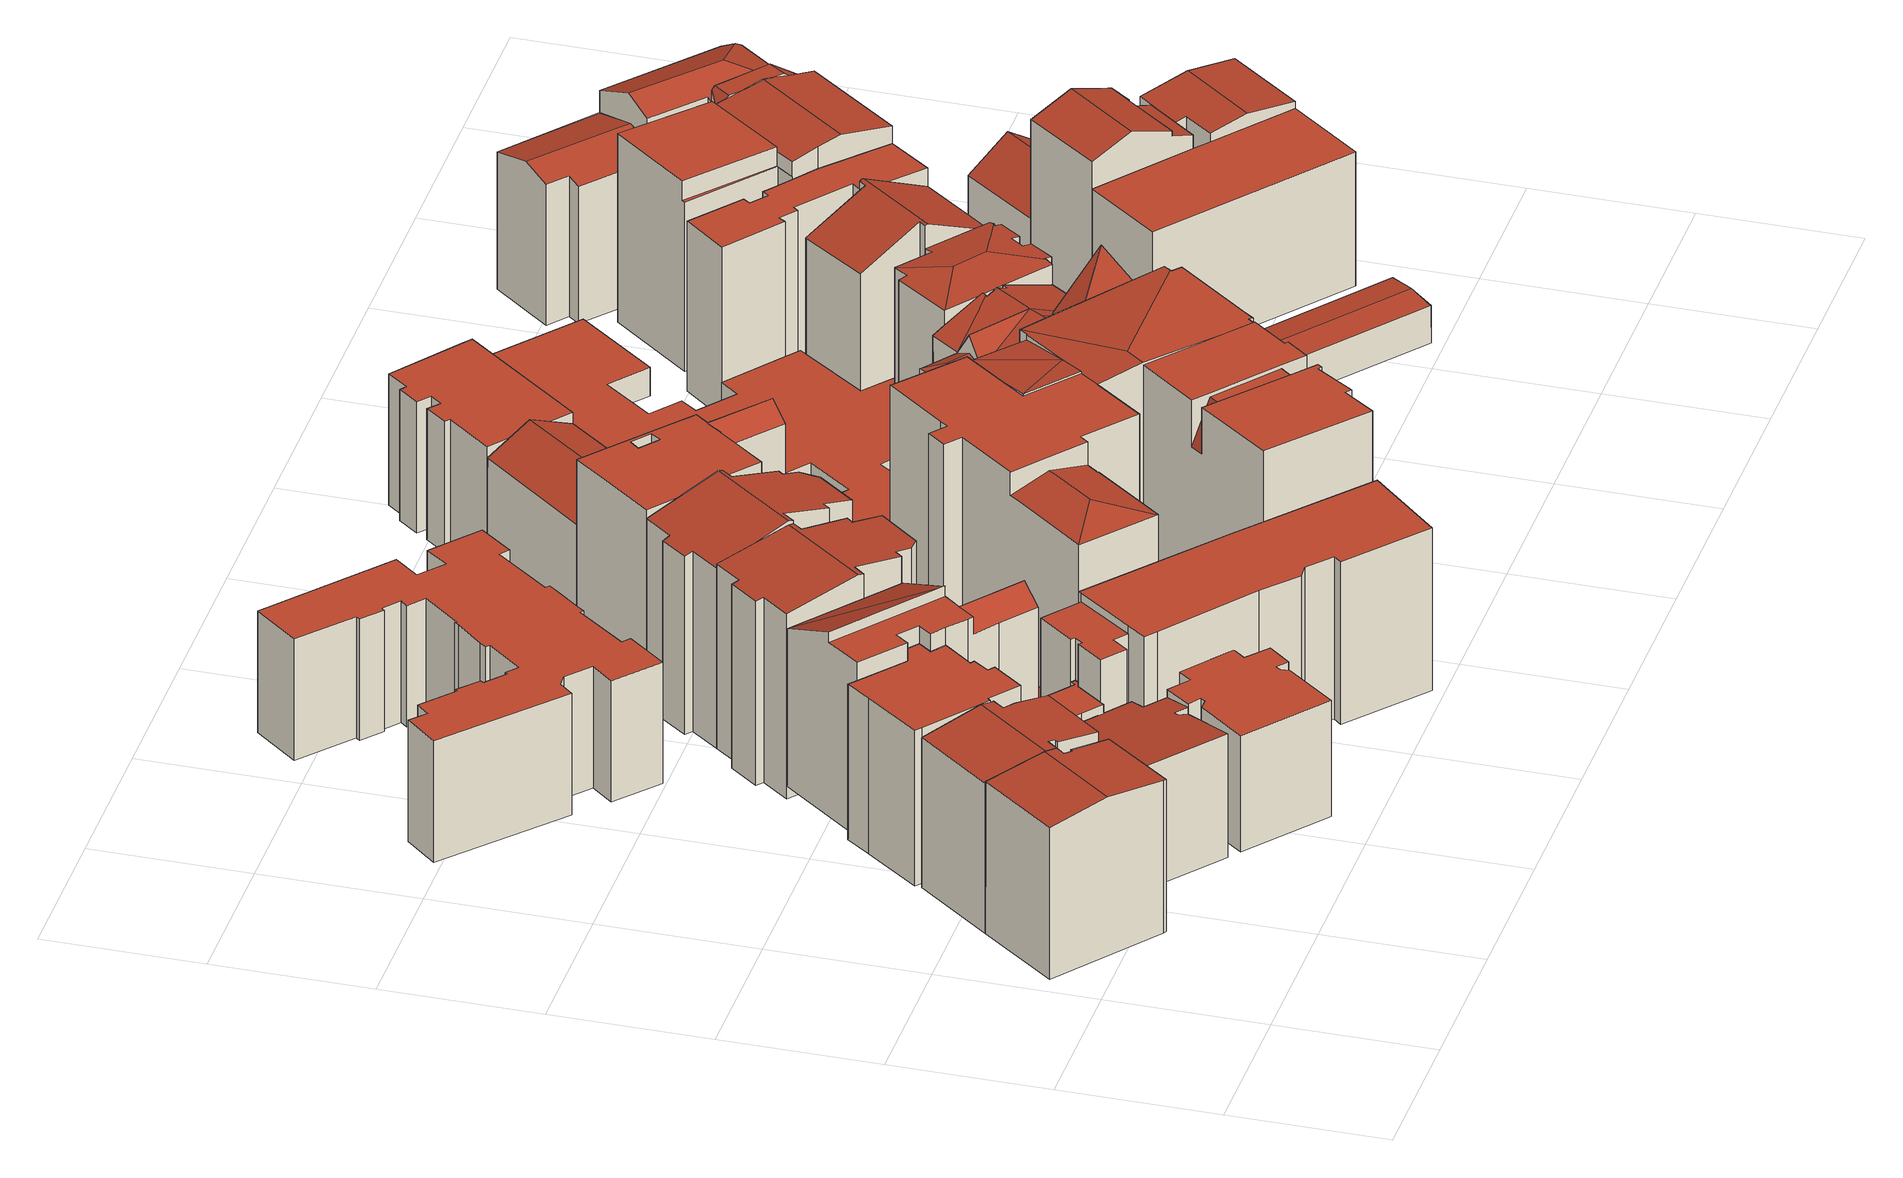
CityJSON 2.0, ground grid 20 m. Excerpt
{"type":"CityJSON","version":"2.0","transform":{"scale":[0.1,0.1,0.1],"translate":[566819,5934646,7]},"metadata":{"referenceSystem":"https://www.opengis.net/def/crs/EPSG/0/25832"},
"CityObjects":{
"building1":{"type":"Building","attributes":{"Gemeindeschluessel":"02000000","Geometrietyp2DReferenz":"3000","function":"31001_1010","roofType":"3100","measuredHeight":21.21,"storeysAboveGround":5},"geometry":[{"type":"MultiSurface","lod":"2","boundaries":[[[0,1,2,3]],[[3,2,4,5]],[[5,4,6,7]],[[7,6,8,9]],[[10,11,12,13,0,3,5,7,9]],[[14,1,0,13,15]],[[16,11,10,17]],[[17,10,9,8]],[[12,11,16,18,19]],[[15,13,12,19]],[[17,8,6,4,2,1,14,18,16]],[[15,19,18,14]]],"semantics":{"surfaces":[{"type":"WallSurface"},{"type":"GroundSurface"},{"type":"RoofSurface"}],"values":[0,0,0,0,1,0,0,0,0,0,2,2]}}]},
"building2":{"type":"Building","attributes":{"Gemeindeschluessel":"02000000","Geometrietyp2DReferenz":"3000","function":"31001_1010","roofType":"3100","measuredHeight":21.26,"storeysAboveGround":5},"geometry":[{"type":"MultiSurface","lod":"2","boundaries":[[[20,21,22,23]],[[1,24,25,26,27,28,29,30,31,32,21,20]],[[13,23,22,33]],[[34,32,31,35]],[[35,31,30,36]],[[36,30,29,37]],[[37,29,28,38]],[[38,28,27,39]],[[39,27,26,40]],[[40,26,25,41]],[[41,25,24,42]],[[42,24,1,0]],[[0,1,20,23,13]],[[33,22,21,32,34]],[[33,34,35,36,37,38,39,40,41,42,0,13]]],"semantics":{"surfaces":[{"type":"RoofSurface"},{"type":"WallSurface"},{"type":"GroundSurface"}],"values":[0,0,1,1,1,1,1,1,1,1,1,1,1,1,2]}}]},
"building3":{"type":"Building","attributes":{"Gemeindeschluessel":"02000000","Geometrietyp2DReferenz":"3000","function":"31001_1010","roofType":"1000","measuredHeight":20.86,"storeysAboveGround":4},"geometry":[{"type":"MultiSurface","lod":"2","boundaries":[[[43,44,45,46]],[[46,45,47,48]],[[48,47,49,50]],[[50,49,51,52]],[[52,51,53,54]],[[54,53,55,56]],[[56,55,57,58]],[[58,57,59,60]],[[60,59,61,62]],[[62,61,63,64]],[[64,63,65,66]],[[66,65,67,68]],[[68,67,69,70]],[[71,72,73,74]],[[70,69,72,71]],[[44,43,75,76]],[[76,75,74,73]],[[74,75,43,46,48,50,52,54,56,58,60,62,64,66,68,70,71]],[[76,73,72,69,67,65,63,61,59,57,55,53,51,49,47,45,44]]],"semantics":{"surfaces":[{"type":"WallSurface"},{"type":"GroundSurface"},{"type":"RoofSurface"}],"values":[0,0,0,0,0,0,0,0,0,0,0,0,0,0,0,0,0,1,2]}}]},
"building4":{"type":"Building","attributes":{"Gemeindeschluessel":"02000000","Geometrietyp2DReferenz":"3000","function":"31001_1010","roofType":"1000","measuredHeight":16.61,"storeysAboveGround":3},"geometry":[{"type":"MultiSurface","lod":"2","boundaries":[[[77,78,79,80,81,82,83,84,85,86,87,88,89,90,91,92]],[[93,94,95,96,97,98,99,100,101,102,103,104,105,106,107,108]],[[101,84,83,102]],[[102,83,82,103]],[[103,82,81,104]],[[104,81,80,105]],[[105,80,79,106]],[[106,79,78,107]],[[107,78,77,108]],[[93,92,91,94]],[[94,91,90,95]],[[95,90,89,96]],[[96,89,88,97]],[[97,88,87,98]],[[98,87,86,99]],[[99,86,85,100]],[[100,85,84,101]],[[93,108,77,92]]],"semantics":{"surfaces":[{"type":"RoofSurface"},{"type":"GroundSurface"},{"type":"WallSurface"}],"values":[0,1,2,2,2,2,2,2,2,2,2,2,2,2,2,2,2,2]}}]},
"building5":{"type":"Building","attributes":{"Gemeindeschluessel":"02000000","Geometrietyp2DReferenz":"3000","function":"31001_1010","roofType":"1000","measuredHeight":14.3,"storeysAboveGround":6},"geometry":[{"type":"MultiSurface","lod":"2","boundaries":[[[109,110,111,66]],[[66,111,112,64]],[[64,112,113,114]],[[114,113,115,116]],[[117,118,119,120]],[[120,119,121,122]],[[122,121,123,124]],[[124,123,110,109]],[[125,126,127,128]],[[128,127,118,117]],[[126,125,116,115]],[[116,125,128,117,120,122,124,109,66,64,114]],[[126,115,113,112,111,110,123,121,119,118,127]]],"semantics":{"surfaces":[{"type":"WallSurface"},{"type":"GroundSurface"},{"type":"RoofSurface"}],"values":[0,0,0,0,0,0,0,0,0,0,0,1,2]}}]},
"building6":{"type":"Building","attributes":{"Gemeindeschluessel":"02000000","Geometrietyp2DReferenz":"3000","function":"51009_1610","roofType":"1000","measuredHeight":17.44},"geometry":[{"type":"MultiSurface","lod":"2","boundaries":[[[129,130,131,132,133]],[[134,135,136,137,138]],[[138,137,130,129]],[[137,136,131,130]],[[136,135,132,131]],[[135,134,133,132]],[[134,138,129,133]]],"semantics":{"surfaces":[{"type":"GroundSurface"},{"type":"RoofSurface"},{"type":"WallSurface"}],"values":[0,1,2,2,2,2,2]}}]},
"building7":{"type":"Building","attributes":{"Gemeindeschluessel":"02000000","Geometrietyp2DReferenz":"3000","function":"31001_1010","roofType":"1000","measuredHeight":15.67,"storeysAboveGround":3},"geometry":[{"type":"MultiSurface","lod":"2","boundaries":[[[96,95,139,140,141,142,143,144,145,146,147,148,149,150,151,152,153]],[[154,155,156,157,158,159,160,161,162,163,164,165,166,167,168,169,170]],[[170,169,95,96]],[[169,168,139,95]],[[168,167,140,139]],[[167,166,141,140]],[[166,165,142,141]],[[165,164,143,142]],[[164,163,144,143]],[[163,162,145,144]],[[162,161,146,145]],[[161,160,147,146]],[[160,159,148,147]],[[159,158,149,148]],[[158,157,150,149]],[[157,156,151,150]],[[156,155,152,151]],[[155,154,153,152]],[[154,170,96,153]]],"semantics":{"surfaces":[{"type":"GroundSurface"},{"type":"RoofSurface"},{"type":"WallSurface"}],"values":[0,1,2,2,2,2,2,2,2,2,2,2,2,2,2,2,2,2,2]}}]},
"building8":{"type":"Building","attributes":{"Gemeindeschluessel":"02000000","Geometrietyp2DReferenz":"3000","function":"31001_1010","roofType":"2100","measuredHeight":24.71,"storeysAboveGround":6},"geometry":[{"type":"MultiSurface","lod":"2","boundaries":[[[171,172,173,174,175,176,177,178,179,180,181,182,183]],[[184,185,186,187,188]],[[186,185,189]],[[190,191,192,193,183,194]],[[192,195,196,171,193]],[[196,172,171]],[[183,182,194]],[[197,181,180,198]],[[198,180,179,199]],[[199,179,178,200]],[[200,178,177,201]],[[201,177,176,202]],[[202,176,175,203]],[[173,184,188,174]],[[204,191,190,205]],[[204,205,197,198,199,200,201,202,203,206,207,208,209]],[[208,207,189,185,184,173,172]],[[207,206,187,186,189]],[[204,209,195,192,191]],[[171,183,193]],[[197,205,190,194,182,181]],[[209,208,172,196,195]],[[206,203,175,174,188,187]]],"semantics":{"surfaces":[{"type":"RoofSurface"},{"type":"WallSurface"},{"type":"GroundSurface"}],"values":[0,0,0,0,0,1,1,1,1,1,1,1,1,1,1,2,1,1,1,1,1,1,1]}}]},
"building9":{"type":"Building","attributes":{"Gemeindeschluessel":"02000000","Geometrietyp2DReferenz":"3000","function":"31001_1010","roofType":"1000","measuredHeight":20.57,"storeysAboveGround":5},"geometry":[{"type":"MultiSurface","lod":"2","boundaries":[[[210,211,212,213,214,215,216,217,218,219]],[[220,221,222,223,224,225,226,227,228,229]],[[220,219,218,221]],[[221,218,217,222]],[[222,217,216,223]],[[223,216,215,224]],[[224,215,214,225]],[[225,214,213,226]],[[226,213,212,227]],[[227,212,211,228]],[[228,211,210,229]],[[229,210,219,220]]],"semantics":{"surfaces":[{"type":"RoofSurface"},{"type":"GroundSurface"},{"type":"WallSurface"}],"values":[0,1,2,2,2,2,2,2,2,2,2,2]}}]},
"building10":{"type":"Building","attributes":{"Gemeindeschluessel":"02000000","Geometrietyp2DReferenz":"3000","function":"31001_1010","roofType":"1000","measuredHeight":16.28,"storeysAboveGround":3},"geometry":[{"type":"MultiSurface","lod":"2","boundaries":[[[230,231,232,233,234,235,236,237,238,239,240,241,242,243,244,245,246,247,248,249,250,251,252,253,254,255,256,257,258,259,260,261,262,263,264,265,266,267,268,269,270,271,272,273,274,275,276]],[[277,278,279,280,281,282,283,284,285,286,287,288,289,290,291,292,293,294,295,296,297,298,299,300,301,302,303,304,305,306,307,308,309,310,311,312,313,314,315,316,317,318,319,320,321,322,323]],[[323,322,231,230]],[[322,321,232,231]],[[321,320,233,232]],[[320,319,234,233]],[[319,318,235,234]],[[318,317,236,235]],[[317,316,237,236]],[[316,315,238,237]],[[315,314,239,238]],[[314,313,240,239]],[[313,312,241,240]],[[312,311,242,241]],[[311,310,243,242]],[[310,309,244,243]],[[309,308,245,244]],[[308,307,246,245]],[[307,306,247,246]],[[306,305,248,247]],[[305,304,249,248]],[[304,303,250,249]],[[303,302,251,250]],[[302,301,252,251]],[[301,300,253,252]],[[300,299,254,253]],[[299,298,255,254]],[[298,297,256,255]],[[297,296,257,256]],[[296,295,258,257]],[[295,294,259,258]],[[294,293,260,259]],[[293,292,261,260]],[[292,291,262,261]],[[291,290,263,262]],[[290,289,264,263]],[[289,288,265,264]],[[288,287,266,265]],[[287,286,267,266]],[[286,285,268,267]],[[285,284,269,268]],[[284,283,270,269]],[[283,282,271,270]],[[282,281,272,271]],[[281,280,273,272]],[[280,279,274,273]],[[279,278,275,274]],[[278,277,276,275]],[[277,323,230,276]]],"semantics":{"surfaces":[{"type":"GroundSurface"},{"type":"RoofSurface"},{"type":"WallSurface"}],"values":[0,1,2,2,2,2,2,2,2,2,2,2,2,2,2,2,2,2,2,2,2,2,2,2,2,2,2,2,2,2,2,2,2,2,2,2,2,2,2,2,2,2,2,2,2,2,2,2,2]}}]},
"building11":{"type":"Building","attributes":{"Gemeindeschluessel":"02000000","Geometrietyp2DReferenz":"3000","function":"51009_1610","roofType":"1000","measuredHeight":5.76},"geometry":[{"type":"MultiSurface","lod":"2","boundaries":[[[324,325,326,327]],[[328,329,330,331]],[[325,332,333,329,328,334,326]],[[335,324,327,336]],[[337,331,330,338]],[[339,333,332,340]],[[335,336,341,337,338,339,340]],[[337,341,334,328,331]],[[339,338,330,329,333]],[[335,340,332,325,324]],[[341,336,327,326,334]]],"semantics":{"surfaces":[{"type":"RoofSurface"},{"type":"WallSurface"},{"type":"GroundSurface"}],"values":[0,0,0,1,1,1,2,1,1,1,1]}}]},
"building12":{"type":"Building","attributes":{"Gemeindeschluessel":"02000000","Geometrietyp2DReferenz":"3000","function":"31001_1010","roofType":"3100","measuredHeight":26.34,"storeysAboveGround":6},"geometry":[{"type":"MultiSurface","lod":"2","boundaries":[[[342,343,344,345]],[[345,344,346,347]],[[347,346,348,349]],[[350,351,352,353]],[[353,352,354,355]],[[355,354,356,357]],[[357,356,358,359]],[[359,358,360,361]],[[361,360,362,363]],[[363,362,364,365]],[[365,364,366,367]],[[368,369,342,345,347,349,370,371,350,353,355,357,359,361,363,365,367]],[[372,373,348,346,344,343,374,375]],[[366,364,362,360,358,356,354,352,351,376,372,375,377]],[[371,370,373,372,376]],[[369,368,377,375,374]],[[366,377,368,367]],[[376,351,350,371]],[[348,373,370,349]],[[374,343,342,369]]],"semantics":{"surfaces":[{"type":"WallSurface"},{"type":"GroundSurface"},{"type":"RoofSurface"}],"values":[0,0,0,0,0,0,0,0,0,0,0,1,2,2,0,0,0,0,0,0]}}]},
"building13":{"type":"Building","attributes":{"Gemeindeschluessel":"02000000","Geometrietyp2DReferenz":"3000","function":"31001_1120","roofType":"1000","measuredHeight":21.86,"storeysAboveGround":5},"geometry":[{"type":"MultiSurface","lod":"2","boundaries":[[[378,379,380,381]],[[381,380,382,383]],[[383,382,384,385]],[[385,384,386,387]],[[388,389,390,391]],[[391,390,392,393]],[[393,392,394,395]],[[395,394,396,397]],[[397,396,398,399]],[[400,401,379,378]],[[402,403,387,386]],[[399,398,401,400]],[[403,402,389,388]],[[403,388,391,393,395,397,399,400,378,381,383,385,387]],[[389,402,386,384,382,380,379,401,398,396,394,392,390]]],"semantics":{"surfaces":[{"type":"WallSurface"},{"type":"GroundSurface"},{"type":"RoofSurface"}],"values":[0,0,0,0,0,0,0,0,0,0,0,0,0,1,2]}}]},
"building14":{"type":"Building","attributes":{"Gemeindeschluessel":"02000000","Geometrietyp2DReferenz":"3000","function":"31001_1010","roofType":"3100","measuredHeight":26.78,"storeysAboveGround":6},"geometry":[{"type":"MultiSurface","lod":"2","boundaries":[[[404,405,406,407]],[[407,406,408,409]],[[409,408,410,411]],[[411,410,412,413]],[[414,415,416,417]],[[417,416,418,419]],[[419,418,420,421]],[[421,420,422,423]],[[423,422,424,425]],[[425,424,426,427]],[[427,426,428,429]],[[429,428,430,431]],[[431,430,432,433]],[[371,370,404,407,409,411,413,414,417,419,421,423,425,427,429,431,433]],[[370,371,434,435,436]],[[434,371,433,432]],[[414,413,412,437,415]],[[405,404,370,436]],[[435,434,432,430,428,426,424,422,420,418,416,415,437]],[[435,437,412,410,408,406,405,436]]],"semantics":{"surfaces":[{"type":"WallSurface"},{"type":"GroundSurface"},{"type":"RoofSurface"}],"values":[0,0,0,0,0,0,0,0,0,0,0,0,0,1,0,0,0,0,2,2]}}]},
"building15":{"type":"Building","attributes":{"Gemeindeschluessel":"02000000","Geometrietyp2DReferenz":"3000","function":"31001_1010","roofType":"1000","measuredHeight":24.28,"storeysAboveGround":6},"geometry":[{"type":"MultiSurface","lod":"2","boundaries":[[[438,439,440,441,442]],[[443,444,445,446]],[[446,445,447,448]],[[449,450,451,452]],[[452,451,453,454]],[[455,456,457]],[[441,458,442]],[[459,460,461,462]],[[463,464,460,459]],[[465,466,464,463]],[[462,461,466,465]],[[467,438,442,468]],[[469,470,471,472]],[[445,444,473,474,458,441,475,457,456,453,451,450,476,447],[460,464,466,461]],[[472,477,478,479,467,468,480,481,443,446,448,482,449,452,454,483,484,469],[459,462,465,463]],[[456,455,485,470,469,484,483,454,453]],[[477,472,471,486,487,478]],[[438,467,479,478,487,439]],[[440,457,475,441]],[[481,480,468,442,458,474,473]],[[481,473,444,443]],[[447,476,450,449,482,448]],[[439,487,486,471,470,485,455,457,440]]],"semantics":{"surfaces":[{"type":"RoofSurface"},{"type":"WallSurface"},{"type":"GroundSurface"}],"values":[0,1,1,1,1,1,1,1,1,1,1,1,1,0,2,1,1,1,1,1,1,1,0]}}]},
"building16":{"type":"Building","attributes":{"Gemeindeschluessel":"02000000","Geometrietyp2DReferenz":"3000","function":"31001_1120","roofType":"3200","measuredHeight":34.6,"storeysAboveGround":7},"geometry":[{"type":"MultiSurface","lod":"2","boundaries":[[[488,489,490]],[[491,492,493,494,495,496,497,498,499,500]],[[501,502,503]],[[504,505,506,507]],[[508,509,510,511,512,513,514,515,516,517]],[[518,519,505,504]],[[502,520,521]],[[522,523,519,518]],[[524,525,526,527,528]],[[529,530,531,532]],[[533,534,529,532]],[[529,535,536,537,538,539,530]],[[534,540,535,529]],[[541,542,543,544]],[[545,546,547,548]],[[548,547,549,550]],[[550,549,551,552]],[[552,551,553,554]],[[554,553,555,556]],[[557,558,559,560]],[[561,562,563,564]],[[564,563,565,566]],[[566,565,567,568]],[[568,567,569,570]],[[570,569,571,572]],[[572,571,573,574]],[[575,576,577,578]],[[578,577,579,580]],[[581,582,583]],[[584,495,494,585]],[[585,494,493,586]],[[586,493,492,587]],[[587,492,491,588]],[[589,503,583]],[[502,501,590]],[[590,501,503,589]],[[515,514,591]],[[592,513,512,593]],[[593,512,511,594]],[[502,595,520]],[[596,597,598,599]],[[600,601,602,603]],[[604,527,526,605]],[[524,532,531,525]],[[606,539,538,607]],[[607,538,537,608]],[[608,537,536,609]],[[610,611,612,613]],[[614,615,616,617]],[[617,616,618,619]],[[619,618,620,621]],[[621,620,622,623]],[[624,625,626,627,628,629,610,613,622,620,618,616,615,628,573,571,569,567,565,563,562,630,555,553,551,549,547,546,541,544]],[[631,632,633,634,625,624,544,543,488,490,635]],[[582,581,521,520,595,636,637,638,639,640,580,579]],[[600,641,642,643,644,540,534,533,645,646,601]],[[490,647,648,649,650,651,652,653,654,655,635]],[[656,657,658,659,612,611,590,589,583,582,579,577,576,660,661,559,558,651,650,649]],[[643,642,641,600,603,662,596,599,663,592,593,594,664,665,584,585,586,587,588,666,634,633,632,631,635,655,654,653,652,557,560,667,668,575,578,580,640,639,638,637,669,604,605,670,671,606,607,608,609,672,644],[621,623,673,674,675,676,677,678,679,545,548,550,552,554,556,680,561,564,566,568,570,572,574,681,614,617,619]],[[682,683,684,678,677,676,675,658,657]],[[674,673,623,622,613,612,659,658,675]],[[573,628,615,614,681,574]],[[500,499,507,506,517,516,629,628,627,626]],[[498,497,496,522,518,504,507,499]],[[584,665,664,594,511,510,523,522,496,495]],[[505,519,523,510,509,508,517,506]],[[636,685,528,527,604,669,637]],[[539,606,671,670,605,526,525,531,530]],[[535,540,644,672,609,536]],[[686,645,533,532,524,528,685]],[[596,662,603,602,687,597]],[[629,516,515,688,611,610]],[[592,663,599,598,591,514,513]],[[666,588,491,500,626,625,634]],[[661,660,576,575,668,667]],[[652,651,558,557]],[[661,667,560,559]],[[630,562,561,680,556,555]],[[689,682,657,656,649,648]],[[542,541,546,545,679,678,684]],[[646,645,686,685,690]],[[515,591,598,597,687,602,601,646,690,688]],[[688,690,685,636,595,502,590,611]],[[502,521,581,583,503]],[[488,543,542,684,683,682,689,691,489]],[[489,691,689,648,647,490]]],"semantics":{"surfaces":[{"type":"RoofSurface"},{"type":"WallSurface"},{"type":"GroundSurface"}],"values":[0,0,0,0,0,0,0,0,0,0,0,0,0,1,1,1,1,1,1,1,1,1,1,1,1,1,1,1,1,1,1,1,1,1,1,1,1,1,1,1,1,1,1,1,1,1,1,1,1,1,1,1,0,1,1,1,1,0,2,1,1,1,1,1,1,1,1,1,1,1,1,1,1,1,1,1,1,1,1,1,0,0,0,0,0,0]}}]},
"building17":{"type":"Building","attributes":{"Gemeindeschluessel":"02000000","Geometrietyp2DReferenz":"3000","function":"31001_1120","roofType":"3100","measuredHeight":18.81,"storeysAboveGround":5},"geometry":[{"type":"MultiSurface","lod":"2","boundaries":[[[692,693,694,695]],[[696,695,694,697,698]],[[699,693,692,700,701]],[[700,692,695,696]],[[697,694,693,699]],[[700,696,698,701]],[[697,699,701,698]]],"semantics":{"surfaces":[{"type":"GroundSurface"},{"type":"WallSurface"},{"type":"RoofSurface"}],"values":[0,1,1,1,1,2,2]}}]},
"building18":{"type":"Building","attributes":{"Gemeindeschluessel":"02000000","Geometrietyp2DReferenz":"3000","function":"31001_1120","roofType":"1000","measuredHeight":17.57,"storeysAboveGround":5},"geometry":[{"type":"MultiSurface","lod":"2","boundaries":[[[702,703,704,705]],[[702,706,707,703]],[[707,706,708,709]],[[709,708,710,711]],[[712,711,710,713]],[[712,713,714,715]],[[716,715,714,717]],[[718,719,716,717]],[[720,719,718,721]],[[720,721,722,723]],[[724,723,722,725]],[[726,727,724,725]],[[704,727,726,705]],[[702,705,726,725,722,721,718,717,714,713,710,708,706]],[[703,707,709,711,712,715,716,719,720,723,724,727,704]]],"semantics":{"surfaces":[{"type":"WallSurface"},{"type":"GroundSurface"},{"type":"RoofSurface"}],"values":[0,0,0,0,0,0,0,0,0,0,0,0,0,1,2]}}]},
"building19":{"type":"Building","attributes":{"Gemeindeschluessel":"02000000","Geometrietyp2DReferenz":"3000","function":"31001_1120","roofType":"1000","measuredHeight":3.88,"storeysAboveGround":5},"geometry":[{"type":"MultiSurface","lod":"2","boundaries":[[[728,729,730,731,732,733,734,735,736,737,738,739,740,741,742,743,744,745,746,747,748,749,750,751,752,753,754,755,756,757,758,759,760,761,762,763,764,765,766,767]],[[768,769,770,771,772,773,774,775,776,777,778,779,780,781,782,783,784,785,786,787,788,789,790,791,792,793,794,795,796,797,798,799,800,801,802,803,804,805,806,807]],[[807,806,729,728]],[[806,805,730,729]],[[805,804,731,730]],[[804,803,732,731]],[[803,802,733,732]],[[802,801,734,733]],[[801,800,735,734]],[[800,799,736,735]],[[799,798,737,736]],[[798,797,738,737]],[[797,796,739,738]],[[796,795,740,739]],[[795,794,741,740]],[[794,793,742,741]],[[793,792,743,742]],[[792,791,744,743]],[[791,790,745,744]],[[790,789,746,745]],[[789,788,747,746]],[[788,787,748,747]],[[787,786,749,748]],[[786,785,750,749]],[[785,784,751,750]],[[784,783,752,751]],[[783,782,753,752]],[[782,781,754,753]],[[781,780,755,754]],[[780,779,756,755]],[[779,778,757,756]],[[778,777,758,757]],[[777,776,759,758]],[[776,775,760,759]],[[775,774,761,760]],[[774,773,762,761]],[[773,772,763,762]],[[772,771,764,763]],[[771,770,765,764]],[[770,769,766,765]],[[769,768,767,766]],[[768,807,728,767]]],"semantics":{"surfaces":[{"type":"GroundSurface"},{"type":"RoofSurface"},{"type":"WallSurface"}],"values":[0,1,2,2,2,2,2,2,2,2,2,2,2,2,2,2,2,2,2,2,2,2,2,2,2,2,2,2,2,2,2,2,2,2,2,2,2,2,2,2,2,2]}}]},
"building20":{"type":"Building","attributes":{"Gemeindeschluessel":"02000000","Geometrietyp2DReferenz":"3000","function":"31001_1120","roofType":"3100","measuredHeight":20.55,"storeysAboveGround":4},"geometry":[{"type":"MultiSurface","lod":"2","boundaries":[[[808,809,810,811,812]],[[810,813,811]],[[814,815,808]],[[816,815,814]],[[817,818,819,820,821]],[[822,823,824,825,826,827,828]],[[826,814,827]],[[829,808,812,830]],[[831,832,833,834]],[[834,833,835,836]],[[837,820,819,838]],[[838,819,818,839]],[[840,825,824,841]],[[841,824,823,842]],[[842,823,822,843]],[[844,845,846,847]],[[847,846,848,849]],[[849,848,826,825,840]],[[850,851,852,830,812,811,813]],[[831,834,836,853,852,851,854,837,838,839,855,844,847,849,840,841,842,843]],[[835,833,832,828,827,814,808,829]],[[814,826,848,846,845,856]],[[844,855,857,856,845]],[[855,839,818,817,857]],[[837,854,858,821,820]],[[854,851,850,816,858]],[[815,816,809,808]],[[852,853,829,830]],[[831,843,822,828,832]],[[835,829,853,836]],[[814,856,857,817,821,858,816]],[[850,813,810,809,816]]],"semantics":{"surfaces":[{"type":"RoofSurface"},{"type":"WallSurface"},{"type":"GroundSurface"}],"values":[0,0,0,0,0,0,0,0,1,1,1,1,1,1,1,1,1,1,1,2,0,0,1,1,1,1,1,1,1,1,0,0]}}]},
"building21":{"type":"Building","attributes":{"Gemeindeschluessel":"02000000","Geometrietyp2DReferenz":"3000","function":"31001_1120","roofType":"3200","measuredHeight":20.86,"storeysAboveGround":6},"geometry":[{"type":"MultiSurface","lod":"2","boundaries":[[[859,860,861,862,863]],[[864,865,866,867,868,859,863]],[[859,868,869,870,871,872,873,860]],[[867,874,875,876,877,878,879,880,881,869,868]],[[882,863,862,883]],[[883,862,861,884]],[[885,866,865,886]],[[886,865,864,887]],[[887,864,863,882]],[[888,873,872,889]],[[889,872,871,890]],[[890,871,870,891]],[[892,881,880,893]],[[893,880,879,894]],[[894,879,878,895]],[[895,878,877,896]],[[896,877,876,897]],[[897,876,875,898]],[[898,875,874,899]],[[885,886,887,882,883,884,888,889,890,891,892,893,894,895,896,897,898,899]],[[892,891,870,869,881]],[[885,899,874,867,866]],[[888,884,861,860,873]]],"semantics":{"surfaces":[{"type":"RoofSurface"},{"type":"WallSurface"},{"type":"GroundSurface"}],"values":[0,0,0,0,1,1,1,1,1,1,1,1,1,1,1,1,1,1,1,2,1,1,1]}}]},
"building22":{"type":"Building","attributes":{"Gemeindeschluessel":"02000000","Geometrietyp2DReferenz":"3000","function":"31001_2080","roofType":"3500","measuredHeight":4.55,"storeysAboveGround":1},"geometry":[{"type":"MultiSurface","lod":"2","boundaries":[[[900,901,902]],[[903,900,902]],[[900,904,901]],[[903,904,900]],[[905,902,901,906]],[[907,903,902,905]],[[906,901,904,908]],[[908,904,903,907]],[[907,905,906,908]]],"semantics":{"surfaces":[{"type":"RoofSurface"},{"type":"WallSurface"},{"type":"GroundSurface"}],"values":[0,0,0,0,1,1,1,1,2]}}]},
"building23":{"type":"Building","attributes":{"Gemeindeschluessel":"02000000","Geometrietyp2DReferenz":"3000","function":"31001_1120","roofType":"3100","measuredHeight":24.49,"storeysAboveGround":5},"geometry":[{"type":"MultiSurface","lod":"2","boundaries":[[[909,910,911,912]],[[913,914,915,916]],[[916,915,917,918]],[[919,920,921,922]],[[923,910,909,924]],[[925,912,911,917,915,914,926,921,920]],[[927,919,922,928,913,916,918,923,924]],[[927,924,909,912,925]],[[919,927,925,920]],[[923,918,917,911,910]],[[913,928,926,914]],[[928,922,921,926]]],"semantics":{"surfaces":[{"type":"RoofSurface"},{"type":"WallSurface"},{"type":"GroundSurface"}],"values":[0,1,1,1,1,0,2,1,1,1,1,1]}}]},
"building24":{"type":"Building","attributes":{"Gemeindeschluessel":"02000000","Geometrietyp2DReferenz":"3000","function":"51009_1610","roofType":"3100","measuredHeight":5.5},"geometry":[{"type":"MultiSurface","lod":"2","boundaries":[[[929,930,931,932]],[[933,931,930,934]],[[935,936,933,934]],[[937,935,934,930,929]],[[938,936,935,937]],[[933,936,938,932,931]],[[938,937,929,932]]],"semantics":{"surfaces":[{"type":"RoofSurface"},{"type":"WallSurface"},{"type":"GroundSurface"}],"values":[0,1,2,1,1,1,0]}}]},
"building25":{"type":"Building","attributes":{"Gemeindeschluessel":"02000000","Geometrietyp2DReferenz":"3000","function":"31001_1120","roofType":"1000","measuredHeight":22.82,"storeysAboveGround":5},"geometry":[{"type":"MultiSurface","lod":"2","boundaries":[[[939,940,941,942]],[[942,941,943,944]],[[944,943,945,946]],[[946,945,947,948]],[[948,947,949,950]],[[950,949,951,952]],[[952,951,953,954]],[[954,953,955,956]],[[956,955,957,958]],[[959,960,961,962]],[[962,961,963,964]],[[964,963,965,966]],[[966,965,967,968]],[[968,967,969,970]],[[970,969,940,939]],[[971,972,960,959]],[[958,957,972,971]],[[958,971,959,962,964,966,968,970,939,942,944,946,948,950,952,954,956]],[[972,957,955,953,951,949,947,945,943,941,940,969,967,965,963,961,960]]],"semantics":{"surfaces":[{"type":"WallSurface"},{"type":"GroundSurface"},{"type":"RoofSurface"}],"values":[0,0,0,0,0,0,0,0,0,0,0,0,0,0,0,0,0,1,2]}}]},
"building26":{"type":"Building","attributes":{"Gemeindeschluessel":"02000000","Geometrietyp2DReferenz":"3000","function":"31001_1120","roofType":"3100","measuredHeight":25.94,"storeysAboveGround":6},"geometry":[{"type":"MultiSurface","lod":"2","boundaries":[[[973,974,975,976]],[[977,978,979,980,981]],[[982,983,984,985,979,978,986]],[[987,988,989,990,991,992]],[[993,974,973,994]],[[990,994,973,976,991]],[[989,995,994,990]],[[981,996,977]],[[997,998,999]],[[1000,988,987,1001]],[[1001,987,992,1002]],[[1003,1004,999,998,1005,1006]],[[1007,1000,1001,1002,1008,1009,1010,1011,1003,1006]],[[997,983,982]],[[1003,1011,985,984,1004]],[[986,978,977]],[[1011,1010,980,979,985]],[[982,986,1012]],[[1010,1009,1013,996,981,980]],[[1000,1007,1014,995,989,988]],[[1007,1006,1005,1015,1014]],[[1009,1008,975,974,993,1013]],[[1008,1002,992,991,976,975]],[[999,1004,984,983,997]],[[1015,1005,998,997,982,1012]],[[1015,1012,986,977,996,1013,993,994,995,1014]]],"semantics":{"surfaces":[{"type":"RoofSurface"},{"type":"WallSurface"},{"type":"GroundSurface"}],"values":[0,0,0,0,1,1,1,1,1,1,1,1,2,1,1,1,1,1,1,1,1,1,1,0,0,0]}}]},
"building27":{"type":"Building","attributes":{"Gemeindeschluessel":"02000000","Geometrietyp2DReferenz":"3000","function":"31001_1120","roofType":"1000","measuredHeight":17.96,"storeysAboveGround":5},"geometry":[{"type":"MultiSurface","lod":"2","boundaries":[[[1016,1017,1018,1019,1020,1021]],[[1022,1023,1024,1025,1026,1027]],[[1027,1026,1017,1016]],[[1026,1025,1018,1017]],[[1025,1024,1019,1018]],[[1024,1023,1020,1019]],[[1023,1022,1021,1020]],[[1022,1027,1016,1021]]],"semantics":{"surfaces":[{"type":"GroundSurface"},{"type":"RoofSurface"},{"type":"WallSurface"}],"values":[0,1,2,2,2,2,2,2]}}]},
"building28":{"type":"Building","attributes":{"Gemeindeschluessel":"02000000","Geometrietyp2DReferenz":"3000","function":"31001_1120","roofType":"3100","measuredHeight":23.48,"storeysAboveGround":5},"geometry":[{"type":"MultiSurface","lod":"2","boundaries":[[[1028,1029,1030,1031]],[[1030,1032,1033,1031]],[[1034,1029,1028,1035]],[[1036,1037,1038,1039]],[[1040,1041,1036,1039,1042,1034,1035]],[[1040,1035,1028,1031,1033,1043,1044]],[[1036,1041,1045,1046,1037]],[[1034,1042,1047,1032,1030,1029]],[[1047,1042,1039,1038]],[[1045,1041,1040,1044]],[[1043,1033,1032,1047,1038,1037,1046]],[[1043,1046,1045,1044]]],"semantics":{"surfaces":[{"type":"RoofSurface"},{"type":"WallSurface"},{"type":"GroundSurface"}],"values":[0,1,1,1,2,1,1,1,1,1,0,0]}}]},
"building29":{"type":"Building","attributes":{"Gemeindeschluessel":"02000000","Geometrietyp2DReferenz":"3000","function":"31001_1010","roofType":"3100","measuredHeight":19.98,"storeysAboveGround":4},"geometry":[{"type":"MultiSurface","lod":"2","boundaries":[[[1048,1049,1050,1051,1052,1053,1054,1055]],[[1056,1052,1051,1057]],[[1057,1051,1050,1058]],[[1058,1050,1049,1059]],[[1059,1049,1048,1060]],[[1060,1048,1055,1061]],[[1056,1057,1058,1059,1060,1061,1062,1063]],[[1053,1052,1056,1063,1064]],[[1064,1063,1062,1065]],[[1062,1061,1055,1054,1065]],[[1064,1065,1054,1053]]],"semantics":{"surfaces":[{"type":"RoofSurface"},{"type":"WallSurface"},{"type":"GroundSurface"}],"values":[0,1,1,1,1,1,2,1,1,1,0]}}]},
"building30":{"type":"Building","attributes":{"Gemeindeschluessel":"02000000","Geometrietyp2DReferenz":"3000","function":"31001_2010","roofType":"3100","measuredHeight":12.01,"storeysAboveGround":2},"geometry":[{"type":"MultiSurface","lod":"2","boundaries":[[[1066,1067,1068,1069]],[[1070,1067,1066,1071]],[[1072,1069,1068,1073]],[[1074,1070,1071,1075]],[[1075,1071,1066,1069,1072]],[[1073,1068,1067,1070,1074]],[[1073,1074,1075,1072]]],"semantics":{"surfaces":[{"type":"RoofSurface"},{"type":"WallSurface"},{"type":"GroundSurface"}],"values":[0,0,1,1,1,1,2]}}]},
"building31":{"type":"Building","attributes":{"Gemeindeschluessel":"02000000","Geometrietyp2DReferenz":"3000","function":"31001_1120","roofType":"3200","measuredHeight":23.97,"storeysAboveGround":5},"geometry":[{"type":"MultiSurface","lod":"2","boundaries":[[[1076,1077,1078,1079,1080,1081]],[[1078,1082,1083,1079]],[[1084,1078,1077,1085]],[[1085,1077,1076,1086]],[[1086,1076,1081,1087]],[[1088,1082,1078,1084]],[[1089,1090,1088,1084,1085,1086,1087]],[[1083,1082,1088,1090,1091]],[[1091,1090,1089,1092]],[[1089,1087,1081,1080,1092]],[[1091,1092,1080,1079,1083]]],"semantics":{"surfaces":[{"type":"RoofSurface"},{"type":"WallSurface"},{"type":"GroundSurface"}],"values":[0,0,1,1,1,1,2,1,1,1,0]}}]},
"building32":{"type":"Building","attributes":{"Gemeindeschluessel":"02000000","Geometrietyp2DReferenz":"3000","function":"31001_1120","roofType":"3100","measuredHeight":19.86,"storeysAboveGround":5},"geometry":[{"type":"MultiSurface","lod":"2","boundaries":[[[1093,1094,1095,1096,1097,1098]],[[1099,1100,1094,1093]],[[1101,1098,1097,1102]],[[1102,1097,1096,1103]],[[1103,1096,1095,1104]],[[1105,1100,1099,1106]],[[1106,1099,1093,1098,1101]],[[1104,1095,1094,1100,1105]],[[1104,1105,1106,1101,1102,1103]]],"semantics":{"surfaces":[{"type":"RoofSurface"},{"type":"WallSurface"},{"type":"GroundSurface"}],"values":[0,0,1,1,1,1,1,1,2]}}]}
},
"vertices":[
[159,297,15],[159,297,226],[150,286,226],[150,286,15],[159,279,225],[159,279,15],[161,281,225],[161,281,15],[204,248,219],[204,248,15],[138,162,15],[134,164,15],[3,262,15],[79,359,15],[145,307,228],[79,359,219],[134,164,220],[138,162,219],[70,212,228],[3,262,219],
[146,307,228],[222,404,228],[154,455,216],[79,359,216],[169,310,226],[178,304,224],[175,300,224],[220,265,216],[280,341,216],[243,370,223],[226,379,225],[236,393,226],[232,396,226],[154,455,15],[232,396,15],[236,393,15],[226,379,15],[243,370,15],[280,341,15],[220,265,15],[175,300,15],[178,304,15],[169,310,15],
[222,561,20],[222,561,229],[232,553,229],[232,553,20],[288,509,229],[288,509,20],[301,526,229],[301,526,20],[327,506,229],[327,506,20],[314,489,229],[314,489,20],[332,476,229],[332,476,20],[303,439,229],[303,439,20],[308,436,229],[308,436,20],[294,416,229],[294,416,20],[302,410,229],[302,410,20],[272,371,229],[272,371,20],[235,399,229],[235,399,20],[232,396,229],[232,396,20],[154,455,20],[154,455,229],[147,461,229],[147,461,20],[200,531,20],[200,531,229],
[336,317,150],[321,299,154],[295,323,153],[269,294,159],[282,283,160],[275,276,161],[265,274,162],[222,216,174],[320,140,174],[367,200,162],[365,211,160],[369,217,159],[385,205,159],[408,236,153],[381,257,153],[394,274,150],[394,274,8],[381,257,8],[408,236,8],[385,205,8],[369,217,8],[365,211,8],[367,200,8],[320,140,8],[222,216,8],[265,274,8],[275,276,8],[282,283,8],[269,294,8],[295,323,8],[321,299,8],[336,317,8],
[269,368,20],[269,368,162],[272,371,162],[302,410,162],[393,341,162],[393,341,20],[397,347,162],[397,347,20],[390,336,20],[390,336,162],[364,302,162],[364,302,20],[361,298,162],[361,298,20],[336,317,162],[336,317,20],[402,343,20],[402,343,162],[394,332,162],[394,332,20],
[329,472,26],[303,439,26],[278,459,26],[285,468,26],[303,492,26],[303,492,201],[285,468,201],[278,459,201],[303,439,201],[329,472,201],
[435,216,8],[448,233,8],[510,186,8],[497,170,8],[525,147,8],[515,135,8],[502,119,8],[488,130,8],[484,124,8],[485,113,8],[436,50,8],[335,129,8],[381,188,8],[396,188,8],[400,194,8],[400,194,164],[396,188,164],[381,188,164],[335,129,164],[436,50,164],[485,113,164],[484,124,164],[488,130,164],[502,119,164],[515,135,164],[525,147,164],[497,170,164],[510,186,164],[448,233,164],[435,216,164],[408,236,164],[385,205,164],
[379,474,253],[395,494,253],[395,495,253],[265,596,253],[232,553,253],[288,509,253],[301,526,253],[327,506,253],[314,489,253],[332,476,253],[355,457,253],[362,452,253],[378,473,253],[395,495,267],[396,495,266],[315,658,231],[315,659,231],[265,596,267],[444,558,231],[392,430,230],[436,396,230],[452,417,253],[379,473,253],[362,452,229],[468,437,230],[395,494,229],[355,457,19],[332,476,19],[314,489,19],[327,506,19],[301,526,19],[288,509,19],[232,553,19],[436,396,19],[392,430,19],[315,659,19],[444,558,19],[395,494,19],[468,437,19],
[394,280,219],[409,300,219],[426,287,219],[478,357,219],[432,392,219],[397,347,219],[402,343,219],[394,332,219],[390,336,219],[364,302,219],[364,302,13],[390,336,13],[394,332,13],[402,343,13],[397,347,13],[432,392,13],[478,357,13],[426,287,13],[409,300,13],[394,280,13],
[440,1155,1],[415,1124,1],[446,1098,1],[468,1126,1],[527,1078,1],[494,1036,1],[482,1045,1],[428,976,1],[433,972,1],[424,961,1],[399,930,1],[391,920,1],[387,923,1],[339,861,1],[349,853,1],[310,804,1],[256,850,1],[280,878,1],[249,904,1],[233,903,1],[218,886,1],[78,1010,1],[113,1050,1],[133,1032,1],[147,1048,1],[188,1013,1],[190,1016,1],[216,993,1],[213,989,1],[238,968,1],[241,971,1],[255,959,1],[292,1003,1],[287,1007,1],[294,1015,1],[324,1049,1],[328,1055,1],[330,1053,1],[369,1100,1],[348,1117,1],[356,1126,1],[335,1143,1],[332,1139,1],[306,1161,1],[310,1166,1],[245,1221,1],[292,1277,1],[292,1277,164],[245,1221,164],[310,1166,164],[306,1161,164],[332,1139,164],[335,1143,164],[356,1126,164],[348,1117,164],[369,1100,164],[330,1053,164],[328,1055,164],[324,1049,164],[294,1015,164],[287,1007,164],[292,1003,164],[255,959,164],[241,971,164],[238,968,164],[213,989,164],[216,993,164],[190,1016,164],[188,1013,164],[147,1048,164],[133,1032,164],[113,1050,164],[78,1010,164],[218,886,164],[233,903,164],[249,904,164],[280,878,164],[256,850,164],[310,804,164],[349,853,164],[339,861,164],[387,923,164],[391,920,164],[399,930,164],[424,961,164],[433,972,164],[428,976,164],[482,1045,164],[494,1036,164],[527,1078,164],[468,1126,164],[446,1098,164],[415,1124,164],[440,1155,164],
[478,357,75],[513,402,64],[467,437,64],[432,392,75],[467,438,64],[494,472,64],[454,475,64],[441,458,64],[551,450,64],[525,469,64],[468,437,64],[478,357,17],[432,392,17],[441,458,17],[454,475,17],[525,469,17],[551,450,17],[468,437,17],
[342,694,2],[342,694,250],[333,701,249],[333,701,2],[362,737,249],[362,737,2],[371,731,250],[371,731,2],[473,686,2],[473,686,264],[524,646,255],[524,646,2],[517,638,255],[517,638,2],[549,612,249],[549,612,2],[507,560,249],[507,560,2],[488,560,251],[488,560,2],[470,574,254],[470,574,2],[463,565,254],[463,565,2],[411,606,264],[411,606,2],[400,592,2],[315,659,2],[397,765,2],[482,698,2],[476,702,265],[397,765,250],[315,659,250],[394,597,265],[482,698,264],[400,592,264],
[408,263,12],[408,263,230],[426,287,230],[426,287,12],[478,357,230],[478,357,12],[481,361,230],[481,361,12],[648,227,230],[648,227,12],[720,10,12],[720,10,230],[622,91,230],[622,91,12],[631,101,230],[631,101,12],[600,127,230],[600,127,12],[582,126,230],[582,126,12],[539,164,230],[539,164,12],[422,252,12],[422,252,230],[802,98,230],[802,98,12],
[425,801,2],[425,801,244],[416,808,241],[416,808,2],[442,841,241],[442,841,2],[451,835,244],[451,835,2],[479,870,244],[479,870,2],[564,804,2],[564,804,268],[554,791,268],[554,791,2],[606,750,251],[606,750,2],[601,744,251],[601,744,2],[619,730,245],[619,730,2],[621,705,241],[621,705,2],[584,657,241],[584,657,2],[552,682,251],[552,682,2],[545,673,251],[545,673,2],[494,713,268],[494,713,2],[482,698,268],[477,702,270],[397,765,244],[559,808,270],
[732,777,233],[746,796,256],[676,853,256],[675,852,255],[662,834,233],[567,808,13],[567,808,255],[564,804,255],[564,804,13],[479,870,255],[479,870,13],[562,976,13],[562,976,255],[658,898,255],[658,898,13],[688,873,255],[688,873,13],[691,871,233],[691,871,255],[677,853,255],[662,834,255],[614,927,13],[614,927,255],[604,915,255],[604,915,13],[637,909,13],[637,909,255],[628,896,13],[628,896,255],[732,777,13],[662,834,13],[763,811,13],[763,811,234],[760,807,239],[760,807,13],[613,772,255],[661,834,255],[676,853,255],[533,939,255],[757,809,13],[756,810,13],[746,796,13],[661,834,13],[613,772,13],[533,939,13],[691,871,13],[760,813,13],[760,813,234],[757,809,239],[756,810,239],
[567,292,293],[558,369,306],[481,361,293],[797,102,325],[827,143,325],[834,137,325],[867,186,325],[872,183,325],[876,189,325],[849,211,325],[771,275,325],[752,291,325],[681,199,325],[787,443,327],[809,471,324],[723,494,327],[771,275,321],[783,290,321],[763,306,263],[752,291,263],[783,290,326],[863,228,326],[890,206,326],[893,210,326],[912,234,326],[908,237,326],[943,282,326],[908,310,326],[820,379,326],[763,306,326],[849,211,321],[863,228,321],[850,525,317],[794,572,317],[876,189,268],[890,206,267],[912,499,71],[945,543,71],[936,549,71],[893,581,71],[859,536,71],[1000,479,362],[971,527,282],[945,543,235],[912,499,235],[1033,414,235],[1037,419,259],[1063,465,271],[1023,495,267],[1028,501,239],[1004,518,237],[998,509,278],[1069,460,258],[637,381,67],[637,381,293],[568,291,293],[568,291,67],[642,377,16],[642,377,67],[639,373,67],[639,373,16],[665,352,67],[665,352,16],[668,356,67],[668,356,16],[676,350,67],[676,350,16],[673,346,67],[673,346,16],[599,553,16],[599,553,324],[617,576,324],[617,576,16],[704,321,16],[704,321,67],[707,325,67],[707,325,16],[715,319,67],[715,319,16],[712,315,67],[712,315,16],[742,291,67],[742,291,16],[745,295,67],[745,295,16],[751,291,67],[751,291,16],[645,570,16],[645,570,324],[705,646,324],[705,646,16],[707,644,324],[707,644,16],[787,578,317],[787,578,324],[745,523,324],[872,183,16],[867,186,16],[834,137,16],[827,143,16],[797,102,16],[723,494,324],[787,443,324],[943,282,324],[908,237,16],[912,234,16],[893,210,16],[850,525,324],[954,287,16],[954,287,324],[950,291,324],[950,291,16],[1025,403,16],[1025,403,325],[1037,394,324],[1037,394,16],[893,581,16],[936,549,16],[998,509,16],[1004,518,16],[1028,501,16],[1023,495,16],[769,419,67],[769,419,324],[721,356,324],[721,356,67],[763,307,16],[763,307,67],[757,312,67],[757,312,16],[767,325,67],[767,325,16],[739,347,67],[739,347,16],[736,344,67],[736,344,16],[632,240,67],[648,227,67],[681,199,67],[752,291,67],[763,306,67],[820,379,67],[698,326,67],[567,292,16],[568,291,16],[632,240,16],[648,227,16],[481,361,16],[851,525,324],[851,525,16],[850,525,16],[794,572,16],[787,578,16],[1026,405,16],[1033,414,16],[1037,419,16],[1069,460,16],[1033,414,324],[1026,405,325],[554,453,293],[562,464,293],[562,464,324],[563,465,324],[619,537,324],[619,537,16],[563,465,16],[562,464,16],[554,453,16],[605,430,324],[648,397,324],[656,407,324],[657,407,324],[638,560,324],[637,560,324],[966,303,16],[943,282,16],[890,206,16],[876,189,16],[681,199,16],[637,560,16],[638,560,16],[859,536,16],[945,543,16],[971,527,16],[1063,465,16],[721,356,16],[657,407,16],[656,407,16],[648,397,16],[638,384,16],[636,382,16],[637,381,16],[698,326,16],[763,306,16],[648,397,293],[638,384,293],[636,382,293],[859,536,324],[912,499,324],[966,303,324],[820,379,330],[605,430,306],[838,403,330],[596,418,306],
[658,898,9],[562,976,9],[671,1112,9],[768,1038,9],[768,1038,168],[671,1112,168],[719,1075,197],[562,976,167],[658,898,168],[610,936,197],
[768,1038,7],[768,1038,183],[671,1112,183],[671,1112,7],[888,1190,7],[888,1190,183],[878,1198,7],[878,1198,183],[791,1262,7],[791,1262,183],[770,1235,183],[770,1235,7],[762,1241,7],[762,1241,183],[742,1215,183],[742,1215,7],[757,1202,7],[757,1202,183],[746,1188,183],[746,1188,7],[731,1200,7],[731,1200,183],[710,1173,183],[710,1173,7],[716,1168,7],[716,1168,183],
[707,644,10],[828,803,10],[900,749,10],[943,806,10],[831,891,10],[796,845,10],[736,891,10],[819,1000,10],[768,1038,10],[888,1190,10],[907,1175,10],[964,1248,10],[989,1282,10],[1170,1138,10],[1091,1037,10],[1043,1075,10],[995,1012,10],[1032,983,10],[1016,962,10],[1063,926,10],[1082,950,10],[1155,895,10],[1172,882,10],[1166,874,10],[1107,793,10],[1172,741,10],[1166,733,10],[1159,723,10],[1116,755,10],[1103,737,10],[1094,744,10],[1045,676,10],[1030,686,10],[985,718,10],[982,715,10],[962,729,10],[870,598,10],[891,584,10],[893,581,10],[851,525,10],[851,525,48],[893,581,48],[891,584,48],[870,598,48],[962,729,48],[982,715,48],[985,718,48],[1030,686,48],[1045,676,48],[1094,744,48],[1103,737,48],[1116,755,48],[1159,723,48],[1166,733,48],[1172,741,48],[1107,793,48],[1166,874,48],[1172,882,48],[1155,895,48],[1082,950,48],[1063,926,48],[1016,962,48],[1032,983,48],[995,1012,48],[1043,1075,48],[1091,1037,48],[1170,1138,48],[989,1282,48],[964,1248,48],[907,1175,48],[888,1190,48],[768,1038,48],[819,1000,48],[736,891,48],[796,845,48],[831,891,48],[943,806,48],[900,749,48],[828,803,48],[707,644,48],
[978,614,186],[990,632,196],[964,651,196],[934,645,187],[933,645,186],[958,681,187],[1063,581,221],[990,632,221],[1003,650,186],[1086,639,215],[1090,644,215],[1045,676,194],[1030,686,187],[1004,650,187],[1028,501,214],[1023,495,215],[1069,460,192],[1081,452,186],[1123,512,186],[1051,563,221],[1015,510,221],[977,612,186],[931,642,186],[1004,518,15],[1004,518,216],[998,509,216],[998,509,15],[936,549,187],[936,549,15],[1030,686,15],[1045,676,15],[1090,644,15],[1081,452,15],[1069,460,15],[1023,495,15],[1028,501,15],[1109,619,15],[1109,619,214],[1114,627,214],[1114,627,15],[1173,585,186],[1173,585,15],[959,682,186],[959,682,15],[931,642,15],[977,612,15],[1004,649,15],[1084,637,15],[1096,629,221],[1084,637,215],[1004,649,187],
[1126,689,221],[1115,754,215],[1103,737,215],[1094,744,213],[1045,676,213],[1090,644,213],[1114,627,213],[1173,585,213],[1178,593,215],[1167,661,221],[1236,672,215],[1239,677,214],[1166,733,213],[1159,723,215],[1116,755,215],[1180,596,215],[1188,590,213],[1209,620,213],[1199,627,215],[1211,644,215],[1221,637,213],[1240,664,213],[1233,669,215],[1045,676,12],[1094,744,12],[1103,737,12],[1173,585,12],[1114,627,12],[1090,644,12],[1116,755,12],[1159,723,12],[1166,733,12],[1239,677,12],[1233,669,12],[1240,664,12],[1221,637,12],[1211,644,12],[1199,627,12],[1209,620,12],[1188,590,12],[1180,596,12],
[1274,400,58],[1268,432,39],[1243,391,39],[1279,368,39],[1305,409,39],[1243,391,13],[1268,432,13],[1279,368,13],[1305,409,13],
[1239,677,204],[1309,770,204],[1243,828,245],[1169,731,245],[1232,822,0],[1232,822,243],[1239,831,243],[1239,831,0],[1242,829,245],[1242,829,0],[1172,741,0],[1172,741,244],[1107,793,205],[1107,793,0],[1309,770,0],[1239,677,0],[1166,733,244],[1166,874,204],[1166,733,0],[1166,874,0],
[1465,243,62],[1488,271,58],[1314,406,57],[1291,377,62],[1314,406,7],[1488,271,7],[1443,213,7],[1268,349,7],[1443,213,57],[1268,349,57],
[1082,950,1],[1082,950,229],[1126,1003,229],[1126,1003,1],[1189,954,229],[1189,954,1],[1183,945,229],[1183,945,1],[1204,929,229],[1204,929,1],[1210,937,229],[1210,937,1],[1222,928,229],[1222,928,1],[1244,912,229],[1244,912,1],[1274,890,229],[1274,890,1],[1349,823,229],[1349,823,1],[1242,829,1],[1242,829,229],[1253,843,229],[1253,843,1],[1187,894,229],[1187,894,1],[1182,888,229],[1182,888,1],[1161,904,229],[1161,904,1],[1155,895,229],[1155,895,1],[1309,770,1],[1309,770,229],
[1262,935,258],[1336,1032,258],[1241,1117,258],[1163,1019,258],[1351,1019,255],[1353,1017,258],[1369,1038,258],[1366,1041,253],[1342,1027,242],[1399,976,262],[1409,967,262],[1425,988,262],[1375,1032,259],[1366,1005,259],[1262,934,232],[1244,912,232],[1245,912,232],[1262,935,232],[1163,1019,232],[1159,1015,232],[1336,1032,252],[1262,935,252],[1245,912,252],[1342,1027,253],[1413,963,258],[1439,940,252],[1439,940,233],[1244,912,5],[1262,934,5],[1159,1015,5],[1455,962,5],[1455,962,233],[1349,823,252],[1349,823,5],[1274,890,5],[1241,1117,5],[1342,1026,5],[1366,1041,5],[1375,1032,5],[1388,986,264],[1342,1026,253],[1274,890,258],[1298,869,264],
[1312,505,6],[1382,596,6],[1496,509,6],[1515,494,6],[1610,420,6],[1539,329,6],[1539,329,186],[1610,420,186],[1515,494,186],[1496,509,186],[1382,596,186],[1312,505,186],
[1496,509,204],[1545,572,204],[1521,591,214],[1472,527,214],[1521,591,221],[1472,527,221],[1545,572,8],[1496,509,8],[1538,621,8],[1538,621,223],[1542,618,221],[1542,618,8],[1382,596,8],[1451,688,8],[1521,591,8],[1427,562,242],[1382,596,222],[1451,688,222],[1496,653,242],[1521,591,222],
[1237,1173,194],[1226,1159,189],[1285,1109,189],[1300,1128,196],[1327,1106,196],[1347,1132,205],[1237,1224,205],[1212,1193,194],[1327,1106,5],[1300,1128,5],[1285,1109,5],[1226,1159,5],[1237,1173,5],[1212,1193,5],[1272,1268,5],[1384,1178,5],[1384,1178,189],[1272,1268,189],
[1495,654,127],[1565,747,127],[1521,781,89],[1451,688,89],[1609,712,89],[1538,621,90],[1451,688,7],[1521,781,7],[1609,712,7],[1538,621,7],
[1390,1052,228],[1375,1032,218],[1455,962,218],[1446,1049,244],[1349,1134,244],[1327,1106,228],[1522,1049,218],[1520,1056,220],[1455,962,4],[1375,1032,4],[1390,1052,4],[1327,1106,4],[1522,1049,4],[1384,1178,4],[1517,1072,4],[1517,1072,216],[1384,1178,219],
[1557,462,204],[1627,552,204],[1573,593,195],[1531,539,195],[1543,530,197],[1515,494,197],[1610,420,195],[1680,511,195],[1515,494,5],[1543,530,5],[1531,539,5],[1573,593,5],[1680,511,5],[1610,420,5]
]}
